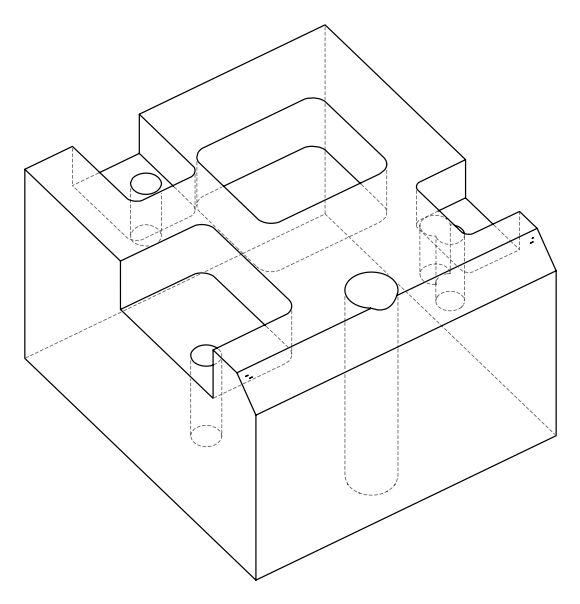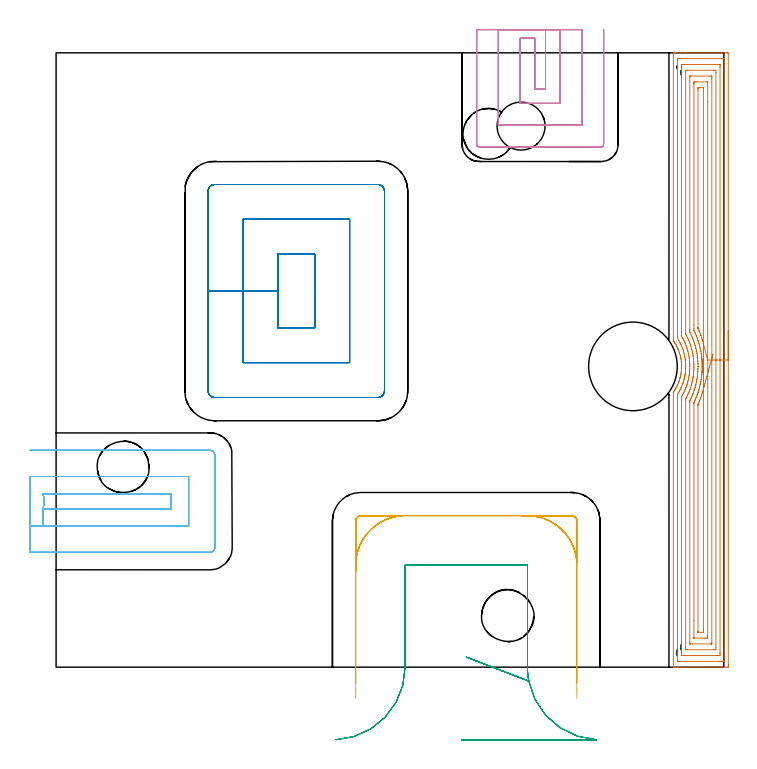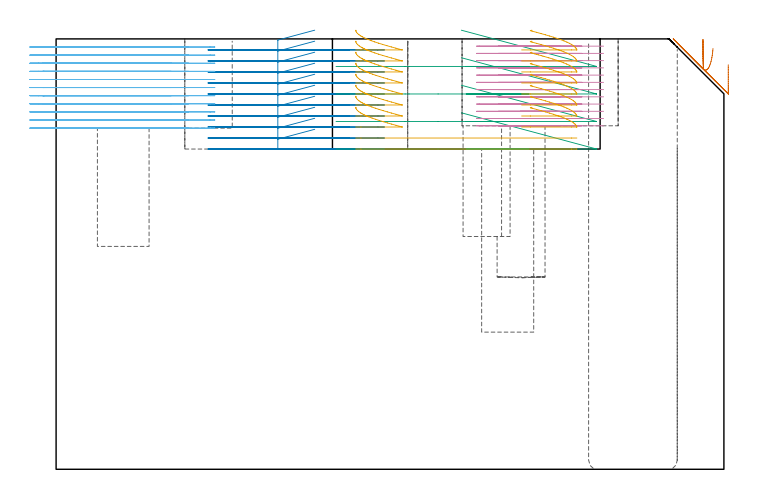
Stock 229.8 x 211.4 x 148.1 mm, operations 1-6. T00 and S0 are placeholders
(PLAN: 13 operations, 9 tool changes, 63.5 min)
(1 AREA_MILL | FG_CHAMFER_SURFACE | UGT0205_001 | 12.24 min | 37757 mm3)
(2 MILL_RECTANGULAR_POCKET | POCKET_RECTANGULAR_STRAIGHT | NXT0201_012 | Follow Part, ap 4, ae 75% | 11.83 min | 256159 mm3)
(3 MILL_RECTANGULAR_POCKET_1 | POCKET_RECTANGULAR_STRAIGHT_1 | UGT0201_021 | Follow Part, ap 12.5, ae 75% | 2.79 min | 198144 mm3)
(4 MILL_SLOT | SLOT_PARTIAL_RECTANGULAR | NXT0201_010 | Follow Part, ap 2.5, ae 75% | 11.04 min | 59606 mm3)
(5 MILL_SLOT_1 | SLOT_PARTIAL_RECTANGULAR_1 | NXT0201_012 | Follow Part, ap 4, ae 75% | 3.73 min | 10100 mm3)
(6 MILL_SLOT_2 | SLOT_PARTIAL_RECTANGULAR_2 | NXT0201_011 | Follow Part, ap 3, ae 75% | 10.2 min | 86872 mm3)
(7 MILL_THROUGH_HOLE_FROM_SOLID_MATERIAL | STEP1HOLE | NXT0201_007 | Circular | 6.68 min | 107840 mm3)
(8 MILL_BLIND_HOLE_FROM_SOLID_MATERIAL | STEP1POCKET | NXT0201_011 | Spiral | 1.06 min | 9176 mm3)
(9 MILL_BLIND_HOLE_FROM_SOLID_MATERIAL_1 | STEP1POCKET_1 | NXT0201_011 | Spiral | 1.27 min | 10124 mm3)
(10 MILL_BLIND_HOLE_FROM_SOLID_MATERIAL_2 | STEP1POCKET_2 | NXT0201_011 | Spiral | 1.95 min | 15846 mm3)
(11 BORE_BLIND_HOLE | STEP1POCKET_1 | UGT0332_075 | 0.18 min | 0 mm3)
(12 BORE_BLIND_HOLE_1 | STEP1POCKET_2 | UGT0332_075 | 0.27 min | 0 mm3)
(13 INDEXABLE_INSERT_DRILL_BLIND_HOLE_FROM_SOLID | STEP1POCKET_3 | NXT0302_004 | 0.22 min | 9339 mm3)
(TOOL UGT0205_001 | Chamfer Mill 20 x 3 x 45 deg. | D20 FL50 Z2)
(TOOL NXT0201_012 | ENDMILL 16mm [2P460-1600-NA 1630] | D16 FL38 Z6)
(TOOL UGT0201_021 | End Mill 50 mm R6 | D50 R6 FL50 Z4)
(TOOL NXT0201_010 | ENDMILL 10mm [2P460-1000-NA 1630] | D10 FL30 Z6)
(TOOL NXT0201_011 | ENDMILL 12mm [2P460-1200-NA 1630] | D12 FL38 Z6)
(TOOL NXT0201_007 | ENDMILL 25mm [R216.25-25050GCK54P 1620] | D25 R3 FL54 Z5)
(TOOL UGT0332_075 | 17.75 mm Rough Boring Bar | D17.75)
(TOOL NXT0302_004 | Index. Insert Drill 16.5mm [880-D1650L20-05] | D16.5 PA176 FL83 Z2)
(OP 1 AREA_MILL)
G17 G21 G94 G90
T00 M6
G54
G17 G0 G90 X231.3 Y115.7 S1061 M3
G43 Z158.1 H0
Z139.2
G94 G1 Y115.662 Z138.328 F250.
Y115.548 Z137.463
Y115.359 Z136.612
Y115.097 Z135.78
Y114.763 Z134.974
Y114.36 Z134.2
Y113.892 Z133.464
Y113.36 Z132.772
Y112.771 Z132.129
Y112.128 Z131.539
Y111.436 Z131.008
Y110.7 Z130.54
Y109.926 Z130.137
Y109.12 Z129.803
Y108.288 Z129.541
Y107.437 Z129.352
Y106.572 Z129.238
Y105.7 Z129.2
Y0.962
X231.299 Y0.63 Z129.201
X231.294 Y0.074 Z129.203
X231.292 Y0.008 Z129.206
X230.741 Y0. Z129.756
X215.626 Z144.869
X214.212 Z146.285
X213.848 Z146.647
X213.12 Z147.38
X212.857 Z147.642
X212.447 Z148.045
X212.403 Y0.009 Z148.088
X212.4 Y0.183 Z148.1
Y94.523
X212.405 Y94.619 Z148.09
X212.453 Y94.703 Z148.044
X212.647 Y94.99 Z147.851
X212.779 Y95.193 Z147.72
X212.93 Y95.425 Z147.569
X213.141 Y95.778 Z147.358
X213.268 Y95.993 Z147.227
X213.279 Y96.013 Z147.216
X213.403 Y96.241 Z147.095
X213.446 Y96.319 Z147.053
X213.552 Y96.534 Z146.948
X213.659 Y96.758 Z146.837
X213.882 Y97.212 Z146.616
X214.155 Y97.835 Z146.344
X214.256 Y98.099 Z146.239
X214.259 Y98.106 Z146.236
X214.323 Y98.282 Z146.175
X214.419 Y98.551 Z146.079
X214.56 Y98.999 Z145.936
X214.613 Y99.191 Z145.883
X214.68 Y99.441 Z145.813
X214.737 Y99.641 Z145.761
X214.751 Y99.692 Z145.747
X214.802 Y99.888 Z145.691
X214.803 Y99.892 Z145.689
X214.848 Y100.1 Z145.643
X214.899 Y100.335 Z145.591
X214.959 Y100.604 Z145.534
X214.999 Y100.786 Z145.494
X215.038 Y100.995 Z145.457
X215.123 Y101.623 Z145.375
X215.13 Y101.679 Z145.368
X215.199 Y102.442 Z145.294
X215.21 Y102.57 Z145.28
Y102.573 Z145.279
X215.226 Y102.814 Z145.27
X215.229 Y102.877 Z145.266
X215.237 Y103.009 Z145.261
X215.238 Y103.02 Z145.26
X215.243 Y103.434 Z145.25
Y103.464 Z145.249
Y103.513 Z145.25
X215.24 Y103.726 Z145.254
X215.237 Y103.913 Z145.255
X215.235 Y103.95 Z145.256
X215.214 Y104.359 Z145.275
X215.168 Y104.919 Z145.329
X215.138 Y105.253 Z145.358
X215.04 Y106.005 Z145.46
X215.016 Y106.147 Z145.484
X214.926 Y106.594 Z145.571
X214.877 Y106.808 Z145.621
X214.822 Y107.04 Z145.672
X214.794 Y107.151 Z145.703
X214.581 Y107.934 Z145.914
X214.515 Y108.153 Z145.985
X214.509 Y108.17 Z145.99
X214.442 Y108.382 Z146.055
X214.273 Y108.859 Z146.226
X214.154 Y109.166 Z146.344
X214.144 Y109.191 Z146.354
X214.108 Y109.277 Z146.388
X214.05 Y109.42 Z146.448
X214.039 Y109.445 Z146.458
X213.916 Y109.721 Z146.58
X213.691 Y110.185 Z146.809
X213.552 Y110.468 Z146.947
X213.479 Y110.614 Z147.017
X213.307 Y110.938 Z147.192
X213.27 Y111.008 Z147.229
X213.236 Y111.065 Z147.261
X213.124 Y111.26 Z147.375
X212.974 Y111.507 Z147.525
X212.959 Y111.532 Z147.541
X212.881 Y111.649 Z147.615
X212.768 Y111.824 Z147.729
X212.685 Y111.953 Z147.813
X212.614 Y112.058 Z147.883
X212.418 Y112.35 Z148.081
X212.407 Y112.381 Z148.093
X212.4 Y112.407 Z148.1
Y211.217
X212.403 Y211.39 Z148.088
X212.445 Y211.393 Z148.047
X212.857 Y211.4 Z147.642
X213.12 Z147.38
X213.848 Z146.647
X215.101 Z145.396
X216.515 Z143.98
X230.741 Z129.756
X231.006 Y211.398 Z129.492
X231.292 Y211.39 Z129.206
X231.299 Y211.103 Z129.199
X231.3 Y105.7 Z129.2
X229.886 Z130.614
Y3.313
X229.884 Y2.419 Z130.616
X229.883 Y2.388 Z130.617
X229.852 Y2.01 Z130.648
X229.377 Y2.003 Z131.123
X228.963 Y2.001 Z131.537
X228.49 Y2. Z132.01
X214.737 Y2.001 Z145.763
X214.261 Y2.003 Z146.239
X213.848 Y2.01 Z146.652
X213.817 Y2.419 Z146.683
X213.816 Y2.451 Z146.684
X213.814 Y3.313 Z146.686
Y92.768
X213.817 Y93.628 Z146.683
X213.819 Y93.657 Z146.681
X213.848 Y93.866 Z146.652
X214.092 Y94.276 Z146.408
X214.237 Y94.522 Z146.263
X214.419 Y94.842 Z146.081
X214.726 Y95.42 Z145.774
X214.737 Y95.443 Z145.763
X215.016 Y96.03 Z145.484
X215.144 Y96.311 Z145.356
X215.291 Y96.648 Z145.209
X215.522 Y97.205 Z144.978
X215.539 Y97.249 Z144.961
X215.551 Y97.281 Z144.949
X215.626 Y97.496 Z144.874
X215.774 Y97.95 Z144.726
X215.82 Y98.099 Z144.68
X215.976 Y98.641 Z144.524
X216.074 Y98.993 Z144.426
X216.125 Y99.189 Z144.375
X216.163 Y99.347 Z144.337
X216.285 Y99.888 Z144.215
X216.308 Y99.992 Z144.192
X216.325 Y100.079 Z144.175
X216.385 Y100.399 Z144.115
X216.449 Y100.782 Z144.051
X216.458 Y100.84 Z144.042
X216.515 Y101.27 Z143.985
X216.553 Y101.638 Z143.947
X216.557 Y101.676 Z143.943
X216.622 Y102.463 Z143.878
X216.628 Y102.57 Z143.872
X216.653 Y103.326 Z143.847
X216.654 Y103.464 Z143.846
X216.638 Y104.236 Z143.862
X216.631 Y104.359 Z143.869
X216.569 Y105.199 Z143.931
X216.564 Y105.253 Z143.936
X216.515 Y105.728 Z143.985
X216.451 Y106.212 Z144.049
X216.376 Y106.659 Z144.124
X216.3 Y107.041 Z144.2
X216.243 Y107.315 Z144.257
X216.09 Y107.936 Z144.41
X215.934 Y108.52 Z144.566
X215.842 Y108.83 Z144.658
X215.626 Y109.503 Z144.874
X215.561 Y109.691 Z144.939
X215.549 Y109.724 Z144.951
X215.5 Y109.85 Z145.
X215.181 Y110.618 Z145.319
X215.041 Y110.923 Z145.459
X214.76 Y111.512 Z145.74
X214.737 Y111.559 Z145.763
X214.28 Y112.407 Z146.22
X213.848 Y113.126 Z146.652
X213.822 Y113.174 Z146.678
X213.817 Y113.233 Z146.683
X213.815 Y113.268 Z146.685
X213.814 Y208.087 Z146.686
X213.816 Y208.981 Z146.684
X213.817 Y209.012 Z146.683
X213.848 Y209.39 Z146.652
X214.323 Y209.397 Z146.177
X214.737 Y209.399 Z145.763
X215.21 Y209.4 Z145.29
X228.963 Y209.399 Z131.537
X229.439 Y209.397 Z131.061
X229.852 Y209.39 Z130.648
X229.883 Y208.981 Z130.617
X229.884 Y208.949 Z130.616
X229.886 Y208.087 Z130.614
Y105.7
X228.472 Z132.028
X228.471 Y5.101 Z132.029
X228.47 Y4.702 Z132.03
X228.467 Y4.207 Z132.033
X228.465 Y4.017 Z132.035
X228.275 Y4.005 Z132.225
X228.074 Y4.002 Z132.426
X227.39 Y4. Z133.11
X215.626 Y4.001 Z144.874
X215.42 Y4.003 Z145.08
X215.284 Y4.007 Z145.216
X215.239 Y4.01 Z145.261
X215.235 Y4.028 Z145.265
X215.232 Y4.074 Z145.268
X215.23 Y4.207 Z145.27
X215.229 Y4.607 Z145.271
X215.228 Y5.101 Z145.272
X215.229 Y92.24 Z145.271
X215.23 Y92.734 Z145.27
X215.232 Y92.934 Z145.268
X215.235 Y93.033 Z145.265
X215.239 Y93.076 Z145.261
X215.577 Y93.678 Z144.923
X215.626 Y93.772 Z144.874
X215.877 Y94.27 Z144.623
X216.002 Y94.522 Z144.498
X216.168 Y94.871 Z144.332
X216.422 Y95.417 Z144.078
X216.451 Y95.482 Z144.049
X216.515 Y95.633 Z143.985
X216.707 Y96.118 Z143.793
X216.781 Y96.311 Z143.719
X216.943 Y96.775 Z143.557
X217.085 Y97.205 Z143.415
X217.16 Y97.451 Z143.34
X217.348 Y98.099 Z143.152
X217.36 Y98.143 Z143.14
X217.404 Y98.306 Z143.096
X217.537 Y98.86 Z142.963
X217.568 Y98.993 Z142.932
X217.694 Y99.596 Z142.806
X217.752 Y99.888 Z142.748
X217.826 Y100.358 Z142.674
X217.883 Y100.782 Z142.617
X217.926 Y101.152 Z142.574
X217.977 Y101.676 Z142.523
X218.002 Y101.969 Z142.498
X218.042 Y102.57 Z142.458
X218.052 Y102.814 Z142.448
X218.068 Y103.464 Z142.432
X218.065 Y103.694 Z142.435
X218.047 Y104.359 Z142.453
X218.032 Y104.621 Z142.468
X217.983 Y105.253 Z142.517
X217.953 Y105.596 Z142.547
X217.892 Y106.147 Z142.608
X217.83 Y106.613 Z142.67
X217.764 Y107.041 Z142.736
X217.638 Y107.7 Z142.862
X217.586 Y107.936 Z142.914
X217.404 Y108.697 Z143.096
X217.369 Y108.83 Z143.131
X217.356 Y108.879 Z143.144
X217.108 Y109.724 Z143.392
X216.966 Y110.165 Z143.534
X216.807 Y110.618 Z143.693
X216.515 Y111.367 Z143.985
X216.456 Y111.512 Z144.044
X216.413 Y111.615 Z144.087
X216.036 Y112.407 Z144.464
X215.9 Y112.682 Z144.6
X215.626 Y113.217 Z144.874
X215.582 Y113.301 Z144.918
X215.532 Y113.396 Z144.968
X215.235 Y113.951 Z145.265
X215.233 Y114.195 Z145.267
X215.23 Y114.594 Z145.27
X215.229 Y115.089 Z145.271
X215.228 Y115.489 Z145.272
X215.229 Y206.299 Z145.271
X215.23 Y206.698 Z145.27
X215.233 Y207.193 Z145.267
X215.235 Y207.383 Z145.265
X215.425 Y207.395 Z145.075
X215.626 Y207.398 Z144.874
X216.31 Y207.4 Z144.19
X228.074 Y207.399 Z132.426
X228.28 Y207.397 Z132.22
X228.417 Y207.393 Z132.083
X228.461 Y207.39 Z132.039
X228.465 Y207.372 Z132.035
X228.468 Y207.326 Z132.032
X228.47 Y207.193 Z132.03
X228.471 Y206.793 Z132.029
X228.472 Y206.299 Z132.028
Y105.7
X227.057 Z133.443
Y6.89
X227.053 Y6.128 Z133.447
X227.051 Y6.023 Z133.449
X226.959 Y6.01 Z133.541
X226.738 Y6.006 Z133.762
X226.296 Y6. Z134.204
X217.404 Z143.096
X216.961 Y6.006 Z143.539
X216.741 Y6.01 Z143.759
X216.65 Y6.02 Z143.851
X216.643 Y6.89 Z143.857
Y91.84
X216.647 Y92.223 Z143.853
X216.65 Y92.317 Z143.85
X216.654 Y92.359 Z143.846
X216.67 Y92.393 Z143.83
X216.731 Y92.517 Z143.769
X216.84 Y92.734 Z143.66
X217.03 Y93.111 Z143.47
X217.287 Y93.628 Z143.213
X217.325 Y93.708 Z143.175
X217.404 Y93.877 Z143.096
X217.603 Y94.323 Z142.897
X217.689 Y94.522 Z142.811
X217.864 Y94.954 Z142.636
X218.046 Y95.417 Z142.454
X218.113 Y95.598 Z142.387
X218.294 Y96.116 Z142.206
X218.342 Y96.263 Z142.158
X218.356 Y96.311 Z142.144
X218.544 Y96.953 Z141.956
X218.615 Y97.205 Z141.885
X218.735 Y97.655 Z141.765
X218.846 Y98.099 Z141.654
X218.91 Y98.374 Z141.59
X219.046 Y98.993 Z141.454
X219.069 Y99.108 Z141.431
X219.183 Y99.728 Z141.317
X219.204 Y99.866 Z141.296
X219.207 Y99.888 Z141.293
X219.305 Y100.658 Z141.195
X219.319 Y100.782 Z141.181
X219.386 Y101.471 Z141.114
X219.403 Y101.676 Z141.097
X219.445 Y102.306 Z141.055
X219.458 Y102.57 Z141.042
X219.477 Y103.169 Z141.023
X219.483 Y103.464 Z141.017
X219.471 Y104.068 Z141.029
X219.462 Y104.359 Z141.038
X219.426 Y105.008 Z141.074
X219.407 Y105.253 Z141.093
X219.344 Y105.985 Z141.156
X219.326 Y106.147 Z141.174
X219.224 Y107. Z141.276
X219.218 Y107.041 Z141.282
X219.183 Y107.271 Z141.317
X219.061 Y107.936 Z141.439
X219.032 Y108.088 Z141.468
X218.863 Y108.83 Z141.637
X218.76 Y109.254 Z141.74
X218.633 Y109.724 Z141.867
X218.418 Y110.493 Z142.082
X218.379 Y110.618 Z142.121
X218.294 Y110.878 Z142.206
X218.072 Y111.512 Z142.428
X217.936 Y111.872 Z142.564
X217.719 Y112.407 Z142.781
X217.626 Y112.63 Z142.874
X217.404 Y113.121 Z143.096
X217.32 Y113.301 Z143.18
X217.244 Y113.462 Z143.256
X216.872 Y114.195 Z143.628
X216.687 Y114.561 Z143.813
X216.656 Y114.626 Z143.844
X216.65 Y114.675 Z143.85
X216.646 Y114.77 Z143.854
X216.643 Y114.961 Z143.857
Y204.51
X216.647 Y205.272 Z143.853
X216.649 Y205.377 Z143.851
X216.742 Y205.39 Z143.758
X216.962 Y205.394 Z143.538
X217.404 Y205.4 Z143.096
X226.296 Z134.204
X226.739 Y205.394 Z133.761
X226.959 Y205.39 Z133.541
X227.051 Y205.38 Z133.449
X227.057 Y204.51 Z133.443
Y105.7
X225.643 Z134.857
Y8.441
X225.64 Y8.202 Z134.86
X225.636 Y8.044 Z134.864
X225.632 Y8.009 Z134.868
X225.617 Y8.006 Z134.883
X225.575 Y8.004 Z134.925
X225.407 Y8.001 Z135.093
X225.191 Y8. Z135.309
X218.968 Z141.532
X218.294 Y8.002 Z142.206
X218.074 Y8.005 Z142.426
X218.063 Y8.015 Z142.437
X218.06 Y8.018 Z142.44
X218.057 Y8.678 Z142.443
Y8.916
Y90.945
X218.058 Y91.182 Z142.442
X218.061 Y91.511 Z142.439
X218.064 Y91.673 Z142.436
X218.137 Y91.84 Z142.363
X218.187 Y91.947 Z142.313
X218.294 Y92.168 Z142.206
X218.476 Y92.55 Z142.024
X218.563 Y92.734 Z141.937
X218.755 Y93.164 Z141.745
X218.959 Y93.628 Z141.541
X219.025 Y93.787 Z141.475
X219.183 Y94.175 Z141.317
X219.279 Y94.425 Z141.221
X219.315 Y94.522 Z141.185
X219.508 Y95.089 Z140.992
X219.616 Y95.417 Z140.884
X219.724 Y95.766 Z140.776
X219.887 Y96.311 Z140.613
X219.928 Y96.455 Z140.572
X220.072 Y96.976 Z140.428
X220.117 Y97.159 Z140.383
X220.128 Y97.205 Z140.372
X220.284 Y97.886 Z140.216
X220.331 Y98.099 Z140.169
X220.438 Y98.625 Z140.062
X220.504 Y98.993 Z139.996
X220.571 Y99.386 Z139.929
X220.641 Y99.888 Z139.859
X220.677 Y100.173 Z139.823
X220.746 Y100.782 Z139.754
X220.766 Y100.978 Z139.734
X220.826 Y101.676 Z139.674
X220.835 Y101.803 Z139.665
X220.878 Y102.57 Z139.622
X220.881 Y102.651 Z139.619
X220.901 Y103.464 Z139.599
Y103.525
X220.883 Y104.359 Z139.617
X220.88 Y104.44 Z139.62
X220.831 Y105.253 Z139.669
X220.821 Y105.393 Z139.679
X220.754 Y106.147 Z139.746
X220.731 Y106.379 Z139.769
X220.65 Y107.041 Z139.85
X220.603 Y107.401 Z139.897
X220.516 Y107.936 Z139.984
X220.419 Y108.481 Z140.081
X220.345 Y108.83 Z140.155
X220.17 Y109.625 Z140.33
X220.146 Y109.724 Z140.354
X220.072 Y110.019 Z140.428
X219.907 Y110.618 Z140.593
X219.841 Y110.85 Z140.659
X219.639 Y111.512 Z140.861
X219.425 Y112.163 Z141.075
X219.337 Y112.407 Z141.163
X219.183 Y112.817 Z141.317
X218.989 Y113.301 Z141.511
X218.853 Y113.632 Z141.647
X218.591 Y114.195 Z141.909
X218.294 Y114.825 Z142.206
X218.17 Y115.089 Z142.33
X218.064 Y115.32 Z142.436
X218.059 Y115.983 Z142.441
X218.058 Y116.221 Z142.442
Y202.959
X218.06 Y203.198 Z142.44
X218.064 Y203.356 Z142.436
X218.068 Y203.391 Z142.432
X218.084 Y203.394 Z142.416
X218.125 Y203.396 Z142.375
X218.294 Y203.399 Z142.206
X218.509 Y203.4 Z141.991
X224.733 Z135.767
X225.407 Y203.398 Z135.093
X225.626 Y203.395 Z134.874
X225.637 Y203.385 Z134.863
X225.64 Y203.382 Z134.86
X225.643 Y202.722 Z134.857
Y202.484
Y105.7
X224.229 Z136.271
Y10.757
X224.227 Y10.466 Z136.273
X224.224 Y10.165 Z136.276
X224.222 Y10.023 Z136.278
X224.083 Y10.009 Z136.417
X223.628 Y10.003 Z136.872
X223.203 Y10. Z137.297
X219.645 Y10.002 Z140.855
X219.495 Y10.008 Z141.005
X219.482 Y10.009 Z141.018
X219.478 Y10.023 Z141.022
X219.475 Y10.072 Z141.025
X219.472 Y10.175 Z141.028
X219.471 Y16.007 Z141.029
Y90.655
X219.473 Y90.945 Z141.027
X219.475 Y91.02 Z141.025
X219.478 Y91.056 Z141.022
X219.492 Y91.089 Z141.008
X219.546 Y91.21 Z140.954
X219.63 Y91.39 Z140.87
X219.839 Y91.84 Z140.661
X219.912 Y92.001 Z140.588
X220.072 Y92.362 Z140.428
X220.183 Y92.622 Z140.317
X220.229 Y92.734 Z140.271
X220.436 Y93.262 Z140.064
X220.576 Y93.628 Z139.924
X220.677 Y93.913 Z139.823
X220.888 Y94.522 Z139.612
X220.906 Y94.577 Z139.594
X220.961 Y94.752 Z139.539
X221.112 Y95.264 Z139.388
X221.156 Y95.417 Z139.344
X221.307 Y95.963 Z139.193
X221.399 Y96.311 Z139.101
X221.489 Y96.674 Z139.011
X221.616 Y97.205 Z138.884
X221.659 Y97.397 Z138.841
X221.809 Y98.099 Z138.691
X221.816 Y98.134 Z138.684
X221.85 Y98.324 Z138.65
X221.946 Y98.897 Z138.554
X221.961 Y98.993 Z138.539
X222.054 Y99.683 Z138.446
X222.079 Y99.888 Z138.421
X222.144 Y100.486 Z138.356
X222.172 Y100.782 Z138.328
X222.217 Y101.307 Z138.283
X222.243 Y101.676 Z138.257
X222.27 Y102.148 Z138.23
X222.289 Y102.57 Z138.211
X222.302 Y103.01 Z138.198
X222.311 Y103.464 Z138.189
X222.305 Y103.902 Z138.195
X222.292 Y104.359 Z138.208
X222.273 Y104.828 Z138.227
X222.247 Y105.253 Z138.253
X222.21 Y105.785 Z138.29
X222.178 Y106.147 Z138.322
X222.118 Y106.772 Z138.382
X222.087 Y107.041 Z138.413
X221.993 Y107.792 Z138.507
X221.971 Y107.936 Z138.529
X221.85 Y108.671 Z138.65
X221.821 Y108.83 Z138.679
X221.815 Y108.865 Z138.685
X221.63 Y109.724 Z138.87
X221.566 Y110.009 Z138.934
X221.416 Y110.618 Z139.084
X221.261 Y111.211 Z139.239
X221.175 Y111.512 Z139.325
X220.961 Y112.248 Z139.539
X220.91 Y112.407 Z139.59
X220.886 Y112.482 Z139.614
X220.602 Y113.301 Z139.898
X220.381 Y113.884 Z140.119
X220.256 Y114.195 Z140.244
X220.072 Y114.642 Z140.428
X219.87 Y115.089 Z140.63
X219.491 Y115.912 Z141.009
X219.478 Y115.983 Z141.022
X219.473 Y116.586 Z141.027
X219.471 Y117.772 Z141.029
Y200.643
X219.473 Y200.934 Z141.027
X219.476 Y201.235 Z141.024
X219.478 Y201.377 Z141.022
X219.617 Y201.391 Z140.883
X220.072 Y201.397 Z140.428
X220.498 Y201.4 Z140.002
X224.055 Y201.398 Z136.445
X224.205 Y201.392 Z136.295
X224.218 Y201.391 Z136.282
X224.222 Y201.377 Z136.278
X224.225 Y201.328 Z136.275
X224.228 Y201.225 Z136.272
X224.229 Y194.415 Z136.271
Y105.7
X222.813 Y111.07 Z137.687
X222.81 Y111.079 Z137.69
X222.779 Y111.193 Z137.721
X222.739 Y111.35 Z137.761
X222.696 Y111.512 Z137.804
X222.679 Y111.573 Z137.821
X222.442 Y112.407 Z138.058
X222.32 Y112.829 Z138.18
X222.169 Y113.301 Z138.331
X221.887 Y114.158 Z138.613
X221.874 Y114.195 Z138.626
X221.85 Y114.26 Z138.65
X221.521 Y115.089 Z138.979
X221.298 Y115.645 Z139.202
X221.146 Y115.983 Z139.354
X220.961 Y116.392 Z139.539
X220.912 Y116.507 Z139.588
X220.893 Y116.554 Z139.607
X220.89 Y116.65 Z139.61
X220.886 Y116.802 Z139.614
Y116.878
X220.885 Y116.954 Z139.615
Y198.327
X220.886 Y199.145 Z139.614
X220.888 Y199.219 Z139.612
X220.892 Y199.296 Z139.608
X220.904 Y199.39 Z139.596
X220.961 Y199.392 Z139.539
X221.597 Y199.399 Z138.903
X222.739 Z137.761
X222.775 Y199.398 Z137.725
X222.797 Y199.394 Z137.703
X222.804 Y199.392 Z137.696
X222.808 Y199.372 Z137.692
X222.813 Y199.221 Z137.687
X222.814 Y199.145 Z137.686
Y111.107
X222.813 Y111.07 Z137.687
X222.791 Y110.2 Z137.747
X222.77 Y109.339 Z137.882
X222.749 Y108.492 Z138.092
X222.728 Y107.667 Z138.375
X222.708 Y106.87 Z138.729
X222.689 Y106.107 Z139.151
X222.671 Y105.383 Z139.638
X222.654 Y104.705 Z140.186
X222.639 Y104.077 Z140.791
X222.624 Y103.504 Z141.449
X222.612 Y102.99 Z142.154
X222.6 Y102.54 Z142.901
X222.591 Y102.157 Z143.685
X222.583 Y101.843 Z144.499
X222.577 Y101.602 Z145.337
X222.573 Y101.434 Z146.193
X222.57 Y101.342 Z147.061
Y101.326 Z147.933
G0 X222.633 Y105.71 Z147.869
G1 Y105.687 Z146.997
X222.635 Y105.589 Z146.13
X222.638 Y105.415 Z145.275
X222.642 Y105.168 Z144.439
X222.648 Y104.849 Z143.627
X222.655 Y104.46 Z142.846
X222.663 Y104.004 Z142.102
X222.672 Y103.486 Z141.4
X222.683 Y102.908 Z140.747
X222.694 Y102.276 Z140.146
X222.706 Y101.593 Z139.603
X222.719 Y100.866 Z139.121
X222.733 Y100.1 Z138.704
X222.747 Y99.3 Z138.356
X222.762 Y98.473 Z138.079
X222.777 Y97.625 Z137.875
X222.792 Y96.762 Z137.746
X222.808 Y95.891 Z137.692
X222.815 Y95.417 Z137.685
Y13.073
X222.814 Y12.255 Z137.686
X222.812 Y12.181 Z137.688
X222.808 Y12.104 Z137.692
X222.797 Y12.01 Z137.703
X222.739 Y12.008 Z137.761
X222.103 Y12.001 Z138.397
X220.961 Z139.539
X220.925 Y12.002 Z139.575
X220.903 Y12.006 Z139.597
X220.896 Y12.008 Z139.604
X220.892 Y12.028 Z139.608
X220.887 Y12.179 Z139.613
X220.886 Y12.255 Z139.614
X220.885 Y90.127 Z139.615
X220.887 Y90.203 Z139.613
X220.891 Y90.355 Z139.609
X220.894 Y90.445 Z139.606
X220.911 Y90.486 Z139.589
X220.961 Y90.605 Z139.539
X221.066 Y90.839 Z139.434
X221.113 Y90.945 Z139.387
X221.335 Y91.463 Z139.165
X221.494 Y91.84 Z139.006
X221.597 Y92.095 Z138.903
X221.849 Y92.734 Z138.651
X222.075 Y93.402 Z138.425
X222.149 Y93.628 Z138.351
X222.29 Y94.08 Z138.21
X222.424 Y94.522 Z138.076
X222.495 Y94.768 Z138.005
X222.678 Y95.417 Z137.822
X222.691 Y95.465 Z137.809
X222.739 Y95.642 Z137.761
X222.808 Y95.891 Z137.692
X223.033 Y96.713 Z137.506
X223.262 Y97.548 Z137.395
X223.493 Y98.388 Z137.359
X223.724 Y99.229 Z137.4
X223.953 Y100.062 Z137.516
X224.178 Y100.883 Z137.708
X224.398 Y101.685 Z137.973
X224.611 Y102.461 Z138.309
X224.816 Y103.206 Z138.714
X225.01 Y103.914 Z139.185
X225.193 Y104.58 Z139.718
X225.363 Y105.199 Z140.31
X225.518 Y105.765 Z140.955
X225.658 Y106.275 Z141.648
X225.782 Y106.725 Z142.385
X225.888 Y107.111 Z143.16
X225.975 Y107.431 Z143.967
X226.044 Y107.681 Z144.8
G0 Z158.1
M5
M2
(OP 2 MILL_RECTANGULAR_POCKET)
G17 G21 G94 G90
T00 M6
G54
G17 G0 G90 X88.991 Y142.1 S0 M3
G43 Z158.1 H1
Z151.1
G94 G1 X76.3 Z147.699 F250.
Y129.45 Z144.31
Y116.8 F500.
X89.
Y142.1
X76.3
Y129.45
X64.3
Y104.8
X101.
Y154.1
X64.3
Y129.45
X52.3
Y95.1
G3 X54.6 Y92.8 R2.3
G1 X110.7
G3 X113. Y95.1 R2.3
G1 Y163.8
G3 X110.7 Y166.1 R2.3
G1 X54.6
G3 X52.3 Y163.8 R2.3
G1 Y129.45
Y128.45
G0 X88.991 Y142.1 Z147.31
G1 X76.3 Z143.909 F250.
Y129.45 Z140.52
Y116.8 F500.
X89.
Y142.1
X76.3
Y129.45
X64.3
Y104.8
X101.
Y154.1
X64.3
Y129.45
X52.3
Y95.1
G3 X54.6 Y92.8 R2.3
G1 X110.7
G3 X113. Y95.1 R2.3
G1 Y163.8
G3 X110.7 Y166.1 R2.3
G1 X54.6
G3 X52.3 Y163.8 R2.3
G1 Y129.45
Y128.45
G0 X88.991 Y142.1 Z143.52
G1 X76.3 Z140.119 F250.
Y129.45 Z136.73
Y116.8 F500.
X89.
Y142.1
X76.3
Y129.45
X64.3
Y104.8
X101.
Y154.1
X64.3
Y129.45
X52.3
Y95.1
G3 X54.6 Y92.8 R2.3
G1 X110.7
G3 X113. Y95.1 R2.3
G1 Y163.8
G3 X110.7 Y166.1 R2.3
G1 X54.6
G3 X52.3 Y163.8 R2.3
G1 Y129.45
Y128.45
G0 X88.991 Y142.1 Z139.73
G1 X76.3 Z136.33 F250.
Y129.45 Z132.94
Y116.8 F500.
X89.
Y142.1
X76.3
Y129.45
X64.3
Y104.8
X101.
Y154.1
X64.3
Y129.45
X52.3
Y95.1
G3 X54.6 Y92.8 R2.3
G1 X110.7
G3 X113. Y95.1 R2.3
G1 Y163.8
G3 X110.7 Y166.1 R2.3
G1 X54.6
G3 X52.3 Y163.8 R2.3
G1 Y129.45
Y128.45
G0 X88.991 Y142.1 Z135.94
G1 X76.3 Z132.54 F250.
Y129.45 Z129.15
Y116.8 F500.
X89.
Y142.1
X76.3
Y129.45
X64.3
Y104.8
X101.
Y154.1
X64.3
Y129.45
X52.3
Y95.1
G3 X54.6 Y92.8 R2.3
G1 X110.7
G3 X113. Y95.1 R2.3
G1 Y163.8
G3 X110.7 Y166.1 R2.3
G1 X54.6
G3 X52.3 Y163.8 R2.3
G1 Y129.45
Y128.45
G0 X88.991 Y142.1 Z132.15
G1 X76.3 Z128.75 F250.
Y129.45 Z125.36
Y116.8 F500.
X89.
Y142.1
X76.3
Y129.45
X64.3
Y104.8
X101.
Y154.1
X64.3
Y129.45
X52.3
Y95.1
G3 X54.6 Y92.8 R2.3
G1 X110.7
G3 X113. Y95.1 R2.3
G1 Y163.8
G3 X110.7 Y166.1 R2.3
G1 X54.6
G3 X52.3 Y163.8 R2.3
G1 Y129.45
Y128.45
G0 X88.991 Y142.1 Z128.36
G1 X76.3 Z124.96 F250.
Y129.45 Z121.57
Y116.8 F500.
X89.
Y142.1
X76.3
Y129.45
X64.3
Y104.8
X101.
Y154.1
X64.3
Y129.45
X52.3
Y95.1
G3 X54.6 Y92.8 R2.3
G1 X110.7
G3 X113. Y95.1 R2.3
G1 Y163.8
G3 X110.7 Y166.1 R2.3
G1 X54.6
G3 X52.3 Y163.8 R2.3
G1 Y129.45
Y128.45
G0 X88.991 Y142.1 Z124.57
G1 X76.3 Z121.17 F250.
Y129.45 Z117.78
Y116.8 F500.
X89.
Y142.1
X76.3
Y129.45
X64.3
Y104.8
X101.
Y154.1
X64.3
Y129.45
X52.3
Y95.1
G3 X54.6 Y92.8 R2.3
G1 X110.7
G3 X113. Y95.1 R2.3
G1 Y163.8
G3 X110.7 Y166.1 R2.3
G1 X54.6
G3 X52.3 Y163.8 R2.3
G1 Y129.45
Y128.45
G0 X88.991 Y142.1 Z120.78
G1 X76.3 Z117.38 F250.
Y129.45 Z113.99
Y116.8 F500.
X89.
Y142.1
X76.3
Y129.45
X64.3
Y104.8
X101.
Y154.1
X64.3
Y129.45
X52.3
Y95.1
G3 X54.6 Y92.8 R2.3
G1 X110.7
G3 X113. Y95.1 R2.3
G1 Y163.8
G3 X110.7 Y166.1 R2.3
G1 X54.6
G3 X52.3 Y163.8 R2.3
G1 Y129.45
Y128.45
G0 X88.991 Y142.1 Z116.99
G1 X76.3 Z113.59 F250.
Y129.45 Z110.2
Y116.8 F500.
X89.
Y142.1
X76.3
Y129.45
X64.3
Y104.8
X101.
Y154.1
X64.3
Y129.45
X52.3
Y95.1
G3 X54.6 Y92.8 R2.3
G1 X110.7
G3 X113. Y95.1 R2.3
G1 Y163.8
G3 X110.7 Y166.1 R2.3
G1 X54.6
G3 X52.3 Y163.8 R2.3
G1 Y129.45
Y128.45
G0 Z158.1
M5
M2
(OP 3 MILL_RECTANGULAR_POCKET_1)
G17 G21 G94 G90
T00 M6
G54
G17 G0 G90 X139.448 Y-25. S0 M3
G43 Z170.2 H0
Z151.1
G94 G1 X185.976 Z138.633 F250.
Y-24.97 Z138.625
G2 X162.665 Y-4.802 R25. F500.
G1 X141.15 Y3.474
X162.665 Y-4.802
G2 X162.2 Y0. R25.
G1 Y5.85
Y15.85 F423.
Y35.1 F372.
X161.45
X141.45 F500.
X121.45 F414.
X120.1 F500.
Y0.
G2 X96.324 Y-24.97 R25.
G0 X139.448 Y-25. Z141.625
G1 X185.976 Z129.158 F250.
Y-24.97 Z129.15
G2 X162.665 Y-4.802 R25. F500.
G1 X141.15 Y3.474
X162.665 Y-4.802
G2 X162.2 Y0. R25.
G1 Y5.85
Y15.85 F408.
Y35.1 F360.
X161.45
X141.45 F500.
X131.45 F399.
X121.45 F354.
X120.1 F500.
Y0.
G2 X96.324 Y-24.97 R25.
G0 X139.448 Y-25. Z132.15
G1 X185.976 Z119.683 F250.
Y-24.97 Z119.675
G2 X162.665 Y-4.802 R25. F500.
G1 X141.15 Y3.474
X162.665 Y-4.802
G2 X162.2 Y0. R25.
G1 Y5.85
Y15.85 F414.
Y35.1 F365.
X161.45
X141.45 F500.
X131.45 F406.
X121.45 F359.
X120.1 F500.
Y0.
G2 X96.324 Y-24.97 R25.
G0 X139.448 Y-25. Z122.675
G1 X185.976 Z110.208 F250.
Y-24.97 Z110.2
G2 X162.665 Y-4.802 R25. F500.
G1 X141.15 Y3.474
X162.665 Y-4.802
G2 X162.2 Y0. R25.
G1 Y5.85
Y15.85 F407.
Y35.1 F359.
X161.45
X141.45 F500.
X131.45 F399.
X121.45 F354.
X120.1 F500.
Y0.
G2 X96.324 Y-24.97 R25.
G0 Z170.2
M5
M2
(OP 4 MILL_SLOT)
G17 G21 G94 G90
T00 M6
G54
G17 G0 G90 X168.4 Y219.4 S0 M3
G43 Z158.1 H1
Z145.608
G94 G1 Y216.4 F250.
Y199. F500.
X164.7
Y216.4
X159.7
Y194.
X173.4
Y216.4
Y219.4 F250.
X152.2
Y216.4
Y186.5 F500.
X180.9
Y216.4
Y219.4 F250.
X144.7
Y216.4
Y179.9 F500.
G3 X145.6 Y179. R0.9
G1 X187.5
G3 X188.4 Y179.9 R0.9
G1 Y216.4
Y219.4 F250.
G0 X168.4 Z143.117
G1 Y216.4
Y199. F500.
X164.7
Y216.4
X159.7
Y194.
X173.4
Y216.4
Y219.4 F250.
X152.2
Y216.4
Y186.5 F500.
X180.9
Y216.4
Y219.4 F250.
X144.7
Y216.4
Y179.9 F500.
G3 X145.6 Y179. R0.9
G1 X187.5
G3 X188.4 Y179.9 R0.9
G1 Y216.4
Y219.4 F250.
G0 X168.4 Z140.625
G1 Y216.4
Y199. F500.
X164.7
Y216.4
X159.7
Y194.
X173.4
Y216.4
Y219.4 F250.
X152.2
Y216.4
Y186.5 F500.
X180.9
Y216.4
Y219.4 F250.
X144.7
Y216.4
Y179.9 F500.
G3 X145.6 Y179. R0.9
G1 X187.5
G3 X188.4 Y179.9 R0.9
G1 Y216.4
Y219.4 F250.
G0 X168.4 Z138.133
G1 Y216.4
Y199. F500.
X164.7
Y216.4
X159.7
Y194.
X173.4
Y216.4
Y219.4 F250.
X152.2
Y216.4
Y186.5 F500.
X180.9
Y216.4
Y219.4 F250.
X144.7
Y216.4
Y179.9 F500.
G3 X145.6 Y179. R0.9
G1 X187.5
G3 X188.4 Y179.9 R0.9
G1 Y216.4
Y219.4 F250.
G0 X168.4 Z135.642
G1 Y216.4
Y199. F500.
X164.7
Y216.4
X159.7
Y194.
X173.4
Y216.4
Y219.4 F250.
X152.2
Y216.4
Y186.5 F500.
X180.9
Y216.4
Y219.4 F250.
X144.7
Y216.4
Y179.9 F500.
G3 X145.6 Y179. R0.9
G1 X187.5
G3 X188.4 Y179.9 R0.9
G1 Y216.4
Y219.4 F250.
G0 X168.4 Z133.15
G1 Y216.4
Y199. F500.
X164.7
Y216.4
X159.7
Y194.
X173.4
Y216.4
Y219.4 F250.
X152.2
Y216.4
Y186.5 F500.
X180.9
Y216.4
Y219.4 F250.
X144.7
Y216.4
Y179.9 F500.
G3 X145.6 Y179. R0.9
G1 X187.5
G3 X188.4 Y179.9 R0.9
G1 Y216.4
Y219.4 F250.
G0 X168.4 Z130.658
G1 Y216.4
Y199. F500.
X164.7
Y216.4
X159.7
Y194.
X173.4
Y216.4
Y219.4 F250.
X152.2
Y216.4
Y186.5 F500.
X180.9
Y216.4
Y219.4 F250.
X144.7
Y216.4
Y179.9 F500.
G3 X145.6 Y179. R0.9
G1 X187.5
G3 X188.4 Y179.9 R0.9
G1 Y216.4
Y219.4 F250.
G0 X168.4 Z128.167
G1 Y216.4
Y199. F500.
X164.7
Y216.4
X159.7
Y194.
X173.4
Y216.4
Y219.4 F250.
X152.2
Y216.4
Y186.5 F500.
X180.9
Y216.4
Y219.4 F250.
X144.7
Y216.4
Y179.9 F500.
G3 X145.6 Y179. R0.9
G1 X187.5
G3 X188.4 Y179.9 R0.9
G1 Y216.4
Y219.4 F250.
G0 X168.4 Z125.675
G1 Y216.4
Y199. F500.
X164.7
Y216.4
X159.7
Y194.
X173.4
Y216.4
Y219.4 F250.
X152.2
Y216.4
Y186.5 F500.
X180.9
Y216.4
Y219.4 F250.
X144.7
Y216.4
Y179.9 F500.
G3 X145.6 Y179. R0.9
G1 X187.5
G3 X188.4 Y179.9 R0.9
G1 Y216.4
Y219.4 F250.
G0 X168.4 Z123.183
G1 Y216.4
Y199. F500.
X164.7
Y216.4
X159.7
Y194.
X173.4
Y216.4
Y219.4 F250.
X152.2
Y216.4
Y186.5 F500.
X180.9
Y216.4
Y219.4 F250.
X144.7
Y216.4
Y179.9 F500.
G3 X145.6 Y179. R0.9
G1 X187.5
G3 X188.4 Y179.9 R0.9
G1 Y216.4
Y219.4 F250.
G0 X168.4 Z120.692
G1 Y216.4
Y199. F500.
X164.7
Y216.4
X159.7
Y194.
X173.4
Y216.4
Y219.4 F250.
X152.2
Y216.4
Y186.5 F500.
X180.9
Y216.4
Y219.4 F250.
X144.7
Y216.4
Y179.9 F500.
G3 X145.6 Y179. R0.9
G1 X187.5
G3 X188.4 Y179.9 R0.9
G1 Y216.4
Y219.4 F250.
G0 X168.4 Z118.2
G1 Y216.4
Y199. F500.
X164.7
Y216.4
X159.7
Y194.
X173.4
Y216.4
Y219.4 F250.
X152.2
Y216.4
Y186.5 F500.
X180.9
Y216.4
Y219.4 F250.
X144.7
Y216.4
Y179.9 F500.
G3 X145.6 Y179. R0.9
G1 X187.5
G3 X188.4 Y179.9 R0.9
G1 Y216.4
Y219.4 F250.
G0 Z158.1
M5
M2
(OP 5 MILL_SLOT_1)
G17 G21 G94 G90
T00 M6
G54
G17 G0 G90 X163.73 Y52.038 S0 M3
G43 Z158.1 H1
Z151.1
G94 G1 X163.195 Y52.07 Z150.956 F250.
X163.197 Y52.1 Z150.948
X163.195 Y52.07 Z150.94
X163.777 Y52.035 Z150.784
X165.332 Y51.817 Z150.363
X166.859 Y51.456 Z149.943
X168.348 Y50.956 Z149.522
X169.783 Y50.321 Z149.101
X171.154 Y49.556 Z148.681
X172.449 Y48.669 Z148.26
X173.657 Y47.666 Z147.839
X174.767 Y46.556 Z147.419
X175.77 Y45.348 Z146.998
X176.657 Y44.053 Z146.577
X177.422 Y42.682 Z146.157
X178.056 Y41.246 Z145.736
X178.556 Y39.758 Z145.316
X178.917 Y38.23 Z144.895
X179.136 Y36.676 Z144.474
X179.17 Y36.093 Z144.318
X179.2 Y36.095 Z144.31
Y50.3 F500.
G3 X177.4 Y52.1 R1.8
G1 X163.197
X160.197 F250.
G0 X163.723 Y52.039 Z147.31
G1 X163.191 Y52.07 Z147.167
X163.193 Y52.1 Z147.159
X163.191 Y52.07 Z147.151
X163.774 Y52.036 Z146.995
X165.328 Y51.818 Z146.574
X166.857 Y51.457 Z146.153
X168.345 Y50.958 Z145.733
X169.781 Y50.323 Z145.312
X171.153 Y49.559 Z144.891
X172.448 Y48.671 Z144.471
X173.656 Y47.668 Z144.05
X174.766 Y46.558 Z143.629
X175.769 Y45.35 Z143.208
X176.657 Y44.055 Z142.788
X177.422 Y42.684 Z142.367
X178.057 Y41.248 Z141.946
X178.557 Y39.76 Z141.526
X178.917 Y38.232 Z141.105
X179.136 Y36.677 Z140.684
X179.17 Y36.094 Z140.528
X179.2 Y36.096 Z140.52
Y50.3 F500.
G3 X177.4 Y52.1 R1.8
G1 X163.193
X160.193 F250.
G0 X163.723 Y52.039 Z143.52
G1 X163.191 Y52.07 Z143.377
X163.193 Y52.1 Z143.369
X163.191 Y52.07 Z143.361
X163.774 Y52.036 Z143.205
X164.768 Y51.913 Z142.937
X165.341 Y51.805 Z142.78
X165.914 Y51.697 Z142.624
X166.97 Y51.424 Z142.332
X167.524 Y51.241 Z142.175
X168.078 Y51.059 Z142.019
X169.546 Y50.438 Z141.592
X170.95 Y49.682 Z141.165
X172.276 Y48.799 Z140.738
X173.514 Y47.795 Z140.311
X174.653 Y46.68 Z139.884
X175.683 Y45.464 Z139.457
X176.594 Y44.156 Z139.03
X177.379 Y42.769 Z138.603
X178.031 Y41.314 Z138.175
X178.543 Y39.805 Z137.748
X178.913 Y38.255 Z137.321
X179.136 Y36.677 Z136.894
X179.17 Y36.094 Z136.738
X179.2 Y36.096 Z136.73
Y50.3 F500.
G3 X177.4 Y52.1 R1.8
G1 X163.193
X160.193 F250.
G0 X163.726 Y52.039 Z139.73
G1 X163.192 Y52.07 Z139.587
X163.194 Y52.1 Z139.579
X163.192 Y52.07 Z139.571
X163.775 Y52.036 Z139.414
X165.329 Y51.817 Z138.994
X166.857 Y51.457 Z138.573
X168.346 Y50.957 Z138.152
X169.781 Y50.322 Z137.732
X171.153 Y49.558 Z137.311
X172.448 Y48.671 Z136.89
X173.656 Y47.668 Z136.47
X174.766 Y46.558 Z136.049
X175.769 Y45.35 Z135.628
X176.657 Y44.055 Z135.208
X177.421 Y42.684 Z134.787
X178.056 Y41.248 Z134.366
X178.556 Y39.76 Z133.946
X178.917 Y38.232 Z133.525
X179.136 Y36.677 Z133.104
X179.17 Y36.095 Z132.948
X179.2 Y36.097 Z132.94
Y50.3 F500.
G3 X177.4 Y52.1 R1.8
G1 X163.194
X160.194 F250.
G0 X163.726 Y52.039 Z135.94
G1 X163.192 Y52.07 Z135.797
X163.194 Y52.1 Z135.789
X163.192 Y52.07 Z135.781
X163.775 Y52.036 Z135.624
X165.329 Y51.817 Z135.204
X166.857 Y51.457 Z134.783
X168.346 Y50.957 Z134.362
X169.781 Y50.322 Z133.942
X171.153 Y49.558 Z133.521
X172.448 Y48.671 Z133.1
X173.656 Y47.668 Z132.68
X174.766 Y46.558 Z132.259
X175.769 Y45.35 Z131.838
X176.657 Y44.055 Z131.418
X177.421 Y42.684 Z130.997
X178.056 Y41.248 Z130.576
X178.556 Y39.76 Z130.156
X178.917 Y38.232 Z129.735
X179.136 Y36.677 Z129.314
X179.17 Y36.095 Z129.158
X179.2 Y36.097 Z129.15
Y50.3 F500.
G3 X177.4 Y52.1 R1.8
G1 X163.194
X160.194 F250.
G0 X163.728 Y52.038 Z132.15
G1 X163.193 Y52.07 Z132.006
X163.195 Y52.1 Z131.998
X163.193 Y52.07 Z131.99
X163.776 Y52.036 Z131.834
X165.33 Y51.817 Z131.413
X166.858 Y51.457 Z130.993
X168.347 Y50.957 Z130.572
X169.782 Y50.322 Z130.151
X171.153 Y49.557 Z129.731
X172.448 Y48.67 Z129.31
X173.656 Y47.667 Z128.89
X174.766 Y46.557 Z128.469
X175.769 Y45.349 Z128.048
X176.657 Y44.054 Z127.628
X177.421 Y42.683 Z127.207
X178.056 Y41.247 Z126.786
X178.556 Y39.759 Z126.366
X178.917 Y38.231 Z125.945
X179.136 Y36.677 Z125.524
X179.17 Y36.094 Z125.368
X179.2 Y36.096 Z125.36
Y50.3 F500.
G3 X177.4 Y52.1 R1.8
G1 X163.195
X160.195 F250.
G0 X163.728 Y52.038 Z128.36
G1 X163.193 Y52.07 Z128.216
X163.195 Y52.1 Z128.208
X163.193 Y52.07 Z128.2
X163.776 Y52.036 Z128.044
X165.33 Y51.817 Z127.623
X166.858 Y51.457 Z127.203
X168.347 Y50.957 Z126.782
X169.782 Y50.322 Z126.361
X171.153 Y49.557 Z125.941
X172.448 Y48.67 Z125.52
X173.656 Y47.667 Z125.1
X174.766 Y46.557 Z124.679
X175.769 Y45.349 Z124.258
X176.657 Y44.054 Z123.838
X177.421 Y42.683 Z123.417
X178.056 Y41.247 Z122.996
X178.556 Y39.759 Z122.576
X178.917 Y38.231 Z122.155
X179.136 Y36.677 Z121.734
X179.17 Y36.094 Z121.578
X179.2 Y36.096 Z121.57
Y50.3 F500.
G3 X177.4 Y52.1 R1.8
G1 X163.195
X160.195 F250.
G0 X163.728 Y52.038 Z124.57
G1 X163.195 Y52.07 Z124.427
X163.197 Y52.1 Z124.419
X163.195 Y52.07 Z124.411
X163.777 Y52.035 Z124.254
X165.332 Y51.817 Z123.834
X166.86 Y51.456 Z123.413
X168.348 Y50.956 Z122.992
X169.784 Y50.321 Z122.572
X171.155 Y49.556 Z122.151
X172.45 Y48.668 Z121.73
X173.657 Y47.665 Z121.31
X174.767 Y46.555 Z120.889
X175.77 Y45.347 Z120.468
X176.658 Y44.052 Z120.048
X177.422 Y42.681 Z119.627
X178.057 Y41.245 Z119.206
X178.557 Y39.757 Z118.786
X178.917 Y38.229 Z118.365
X179.136 Y36.674 Z117.944
X179.17 Y36.092 Z117.788
X179.2 Y36.094 Z117.78
Y50.3 F500.
G3 X177.4 Y52.1 R1.8
G1 X163.197
X160.197 F250.
G0 Z158.1
X103.159 Y36.542
Z151.1
G1 X103.13 Y36.048 Z150.967
X103.1 Y36.05 Z150.959
X103.13 Y36.048 Z150.951
X103.165 Y36.635 Z150.794
X103.381 Y38.181 Z150.375
X103.735 Y39.702 Z149.957
X104.225 Y41.185 Z149.538
X104.847 Y42.617 Z149.12
X105.123 Y43.137 Z148.962
X105.399 Y43.651 Z148.806
X106.277 Y45.008 Z148.373
X107.281 Y46.275 Z147.94
X108.4 Y47.442 Z147.506
X109.624 Y48.497 Z147.073
X110.944 Y49.432 Z146.64
X112.346 Y50.237 Z146.207
X113.818 Y50.905 Z145.774
X115.347 Y51.43 Z145.341
X116.918 Y51.808 Z144.907
X118.519 Y52.036 Z144.474
X119.101 Y52.07 Z144.318
X119.1 Y52.1 Z144.31
X104.9 F500.
G3 X103.1 Y50.3 R1.8
G1 Y36.05
Y33.05 F250.
G0 X103.159 Y36.531 Z147.31
G1 X103.13 Y36.049 Z147.18
X103.1 Y36.05 Z147.172
X103.13 Y36.049 Z147.164
X103.165 Y36.635 Z147.007
X103.397 Y38.271 Z146.564
X103.785 Y39.877 Z146.122
X104.324 Y41.438 Z145.679
X105.011 Y42.941 Z145.236
X105.297 Y43.454 Z145.079
X105.584 Y43.961 Z144.923
X106.062 Y44.7 Z144.687
X106.577 Y45.413 Z144.451
X106.946 Y45.864 Z144.295
X107.316 Y46.316 Z144.139
X108.436 Y47.474 Z143.707
X109.661 Y48.522 Z143.275
X110.978 Y49.45 Z142.843
X112.377 Y50.249 Z142.411
X113.846 Y50.912 Z141.98
X115.371 Y51.434 Z141.548
X116.937 Y51.809 Z141.116
X118.533 Y52.035 Z140.684
X119.116 Y52.07 Z140.528
X119.114 Y52.1 Z140.52
X104.9 F500.
G3 X103.1 Y50.3 R1.8
G1 Y36.05
Y33.05 F250.
G0 X103.159 Y36.531 Z143.52
G1 X103.13 Y36.049 Z143.39
X103.1 Y36.05 Z143.382
X103.13 Y36.049 Z143.374
X103.165 Y36.635 Z143.217
X103.397 Y38.27 Z142.774
X103.785 Y39.876 Z142.332
X104.324 Y41.438 Z141.889
X105.01 Y42.94 Z141.447
X105.297 Y43.453 Z141.289
X105.584 Y43.961 Z141.133
X106.062 Y44.7 Z140.897
X106.578 Y45.414 Z140.661
X106.947 Y45.865 Z140.505
X107.317 Y46.317 Z140.348
X108.437 Y47.475 Z139.916
X109.661 Y48.523 Z139.485
X110.979 Y49.45 Z139.053
X112.378 Y50.249 Z138.621
X113.847 Y50.912 Z138.19
X115.371 Y51.434 Z137.758
X116.938 Y51.81 Z137.326
X118.533 Y52.035 Z136.894
X119.116 Y52.07 Z136.738
X119.114 Y52.1 Z136.73
X104.9 F500.
G3 X103.1 Y50.3 R1.8
G1 Y36.05
Y33.05 F250.
G0 X103.159 Y36.533 Z139.73
G1 X103.13 Y36.048 Z139.6
X103.1 Y36.05 Z139.592
X103.13 Y36.048 Z139.584
X103.165 Y36.635 Z139.426
X103.341 Y37.962 Z139.067
X103.62 Y39.272 Z138.709
X104. Y40.556 Z138.35
X104.477 Y41.808 Z137.991
X105.051 Y43.018 Z137.632
X105.34 Y43.529 Z137.475
X105.63 Y44.036 Z137.318
X106.304 Y45.045 Z136.993
X107.049 Y46.004 Z136.668
X107.438 Y46.439 Z136.511
X107.828 Y46.873 Z136.355
X108.926 Y47.919 Z135.949
X110.113 Y48.863 Z135.542
X111.379 Y49.698 Z135.136
X112.714 Y50.417 Z134.73
X114.107 Y51.015 Z134.323
X115.549 Y51.486 Z133.917
X117.026 Y51.827 Z133.511
X118.528 Y52.036 Z133.104
X119.111 Y52.07 Z132.948
X119.109 Y52.1 Z132.94
X104.9 F500.
G3 X103.1 Y50.3 R1.8
G1 Y36.05
Y33.05 F250.
G0 X103.159 Y36.533 Z135.94
G1 X103.13 Y36.048 Z135.81
X103.1 Y36.05 Z135.802
X103.13 Y36.048 Z135.794
X103.165 Y36.635 Z135.636
X103.344 Y37.98 Z135.273
X103.629 Y39.307 Z134.909
X104.017 Y40.607 Z134.545
X104.506 Y41.873 Z134.182
X105.092 Y43.097 Z133.818
X105.385 Y43.607 Z133.661
X105.677 Y44.112 Z133.504
X106.315 Y45.061 Z133.198
X106.673 Y45.522 Z133.042
X107.031 Y45.983 Z132.885
X108.028 Y47.078 Z132.488
X109.116 Y48.082 Z132.092
X110.287 Y48.988 Z131.695
X111.532 Y49.789 Z131.298
X112.843 Y50.479 Z130.901
X114.208 Y51.052 Z130.505
X115.618 Y51.505 Z130.108
X117.061 Y51.833 Z129.711
X118.528 Y52.036 Z129.314
X119.111 Y52.07 Z129.158
X119.109 Y52.1 Z129.15
X104.9 F500.
G3 X103.1 Y50.3 R1.8
G1 Y36.05
Y33.05 F250.
G0 X103.159 Y36.537 Z132.15
G1 X103.13 Y36.048 Z132.019
X103.1 Y36.05 Z132.011
X103.13 Y36.048 Z132.003
X103.165 Y36.635 Z131.845
X103.385 Y38.204 Z131.421
X103.747 Y39.746 Z130.996
X104.249 Y41.248 Z130.572
X104.887 Y42.698 Z130.147
X105.165 Y43.216 Z129.99
X105.444 Y43.728 Z129.833
X106.059 Y44.696 Z129.526
X106.737 Y45.621 Z129.219
X107.113 Y46.066 Z129.063
X107.49 Y46.512 Z128.906
X108.602 Y47.631 Z128.484
X109.813 Y48.642 Z128.061
X111.112 Y49.537 Z127.638
X112.489 Y50.308 Z127.215
X113.931 Y50.948 Z126.793
X115.426 Y51.452 Z126.37
X116.961 Y51.816 Z125.947
X118.524 Y52.036 Z125.524
X119.106 Y52.07 Z125.368
X119.104 Y52.1 Z125.36
X104.9 F500.
G3 X103.1 Y50.3 R1.8
G1 Y36.05
Y33.05 F250.
G0 X103.159 Y36.537 Z128.36
G1 X103.13 Y36.048 Z128.229
X103.1 Y36.05 Z128.221
X103.13 Y36.048 Z128.213
X103.165 Y36.635 Z128.055
X103.384 Y38.199 Z127.632
X103.745 Y39.737 Z127.209
X104.244 Y41.235 Z126.786
X104.878 Y42.681 Z126.362
X105.157 Y43.199 Z126.205
X105.435 Y43.712 Z126.048
X106.077 Y44.723 Z125.727
X106.789 Y45.687 Z125.406
X107.168 Y46.131 Z125.25
X107.547 Y46.575 Z125.094
X108.657 Y47.681 Z124.674
X109.864 Y48.681 Z124.254
X111.157 Y49.565 Z123.834
X112.527 Y50.327 Z123.414
X113.961 Y50.96 Z122.994
X115.446 Y51.458 Z122.574
X116.972 Y51.818 Z122.154
X118.524 Y52.036 Z121.734
X119.106 Y52.07 Z121.578
X119.104 Y52.1 Z121.57
X104.9 F500.
G3 X103.1 Y50.3 R1.8
G1 Y36.05
Y33.05 F250.
G0 X103.159 Y36.531 Z124.57
G1 X103.13 Y36.045 Z124.44
X103.1 Y36.047 Z124.431
X103.13 Y36.045 Z124.423
X103.165 Y36.633 Z124.266
X103.367 Y38.107 Z123.867
X103.695 Y39.558 Z123.468
X104.147 Y40.976 Z123.07
X104.718 Y42.35 Z122.671
X104.985 Y42.875 Z122.513
X105.252 Y43.393 Z122.357
X106.005 Y44.617 Z121.972
X106.858 Y45.772 Z121.587
X107.239 Y46.214 Z121.431
X107.621 Y46.655 Z121.275
X108.728 Y47.745 Z120.858
X109.929 Y48.73 Z120.442
X111.215 Y49.601 Z120.026
X112.576 Y50.351 Z119.609
X113.999 Y50.975 Z119.193
X115.473 Y51.466 Z118.777
X116.985 Y51.82 Z118.361
X118.524 Y52.036 Z117.944
X119.106 Y52.07 Z117.788
X119.104 Y52.1 Z117.78
X104.9 F500.
G3 X103.1 Y50.3 R1.8
G1 Y36.047
Y33.047 F250.
G0 Z158.1
X179.2 Y-5.457
Z113.99
G1 Y-2.457
Y50.3 F500.
G3 X177.4 Y52.1 R1.8
G1 X104.9
G3 X103.1 Y50.3 R1.8
G1 Y-2.439
Y-5.439 F250.
G0 Z158.1
X179.2 Y-10.757
Z110.2
G1 Y-7.757
Y50.3 F500.
G3 X177.4 Y52.1 R1.8
G1 X104.9
G3 X103.1 Y50.3 R1.8
G1 Y-7.74
Y-10.74 F250.
G0 Z158.1
M5
M2
(OP 6 MILL_SLOT_2)
G17 G21 G94 G90
T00 M6
G54
G17 G0 G90 X-9. Y48.5 S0 M3
G43 Z158.1 H1
Z145.309
G94 G1 X-6. F250.
X-4.569 F500.
Y54.5
G3 X-4.569 Y59.6 R6.
G1 X39.6
Y54.5
X-4.569
Y48.5
X45.6
Y65.6
X-6.
X-9. F250.
Y39.5
X-6.
X53. F500.
G3 X54.6 Y41.1 R1.6
G1 Y73.
G3 X53. Y74.6 R1.6
G1 X-6.
X-9. F250.
G0 Y48.5 Z142.518
G1 X-6.
X-4.569 F500.
Y54.5
G3 X-4.569 Y59.6 R6.
G1 X39.6
Y54.5
X-4.569
Y48.5
X45.6
Y65.6
X-6.
X-9. F250.
Y39.5
X-6.
X53. F500.
G3 X54.6 Y41.1 R1.6
G1 Y73.
G3 X53. Y74.6 R1.6
G1 X-6.
X-9. F250.
G0 Y48.5 Z139.727
G1 X-6.
X-4.569 F500.
Y54.5
G3 X-4.569 Y59.6 R6.
G1 X39.6
Y54.5
X-4.569
Y48.5
X45.6
Y65.6
X-6.
X-9. F250.
Y39.5
X-6.
X53. F500.
G3 X54.6 Y41.1 R1.6
G1 Y73.
G3 X53. Y74.6 R1.6
G1 X-6.
X-9. F250.
G0 Y48.5 Z136.936
G1 X-6.
X-4.569 F500.
Y54.5
G3 X-4.569 Y59.6 R6.
G1 X39.6
Y54.5
X-4.569
Y48.5
X45.6
Y65.6
X-6.
X-9. F250.
Y39.5
X-6.
X53. F500.
G3 X54.6 Y41.1 R1.6
G1 Y73.
G3 X53. Y74.6 R1.6
G1 X-6.
X-9. F250.
G0 Y48.5 Z134.145
G1 X-6.
X-4.569 F500.
Y54.5
G3 X-4.569 Y59.6 R6.
G1 X39.6
Y54.5
X-4.569
Y48.5
X45.6
Y65.6
X-6.
X-9. F250.
Y39.5
X-6.
X53. F500.
G3 X54.6 Y41.1 R1.6
G1 Y73.
G3 X53. Y74.6 R1.6
G1 X-6.
X-9. F250.
G0 Y48.5 Z131.355
G1 X-6.
X-4.569 F500.
Y54.5
G3 X-4.569 Y59.6 R6.
G1 X39.6
Y54.5
X-4.569
Y48.5
X45.6
Y65.6
X-6.
X-9. F250.
Y39.5
X-6.
X53. F500.
G3 X54.6 Y41.1 R1.6
G1 Y73.
G3 X53. Y74.6 R1.6
G1 X-6.
X-9. F250.
G0 Y48.5 Z128.564
G1 X-6.
X-4.569 F500.
Y54.5
G3 X-4.569 Y59.6 R6.
G1 X39.6
Y54.5
X-4.569
Y48.5
X45.6
Y65.6
X-6.
X-9. F250.
Y39.5
X-6.
X53. F500.
G3 X54.6 Y41.1 R1.6
G1 Y73.
G3 X53. Y74.6 R1.6
G1 X-6.
X-9. F250.
G0 Y48.5 Z125.773
G1 X-6.
X-4.569 F500.
Y54.5
G3 X-4.569 Y59.6 R6.
G1 X39.6
Y54.5
X-4.569
Y48.5
X45.6
Y65.6
X-6.
X-9. F250.
Y39.5
X-6.
X53. F500.
G3 X54.6 Y41.1 R1.6
G1 Y73.
G3 X53. Y74.6 R1.6
G1 X-6.
X-9. F250.
G0 Y48.5 Z122.982
G1 X-6.
X-4.569 F500.
Y54.5
G3 X-4.569 Y59.6 R6.
G1 X39.6
Y54.5
X-4.569
Y48.5
X45.6
Y65.6
X-6.
X-9. F250.
Y39.5
X-6.
X53. F500.
G3 X54.6 Y41.1 R1.6
G1 Y73.
G3 X53. Y74.6 R1.6
G1 X-6.
X-9. F250.
G0 Y48.5 Z120.191
G1 X-6.
X-4.569 F500.
Y54.5
G3 X-4.569 Y59.6 R6.
G1 X39.6
Y54.5
X-4.569
Y48.5
X45.6
Y65.6
X-6.
X-9. F250.
Y39.5
X-6.
X53. F500.
G3 X54.6 Y41.1 R1.6
G1 Y73.
G3 X53. Y74.6 R1.6
G1 X-6.
X-9. F250.
G0 Y48.5 Z117.4
G1 X-6.
X-4.569 F500.
Y54.5
G3 X-4.569 Y59.6 R6.
G1 X39.6
Y54.5
X-4.569
Y48.5
X45.6
Y65.6
X-6.
X-9. F250.
Y39.5
X-6.
X53. F500.
G3 X54.6 Y41.1 R1.6
G1 Y73.
G3 X53. Y74.6 R1.6
G1 X-6.
X-9. F250.
G0 Z158.1
M5
M2
